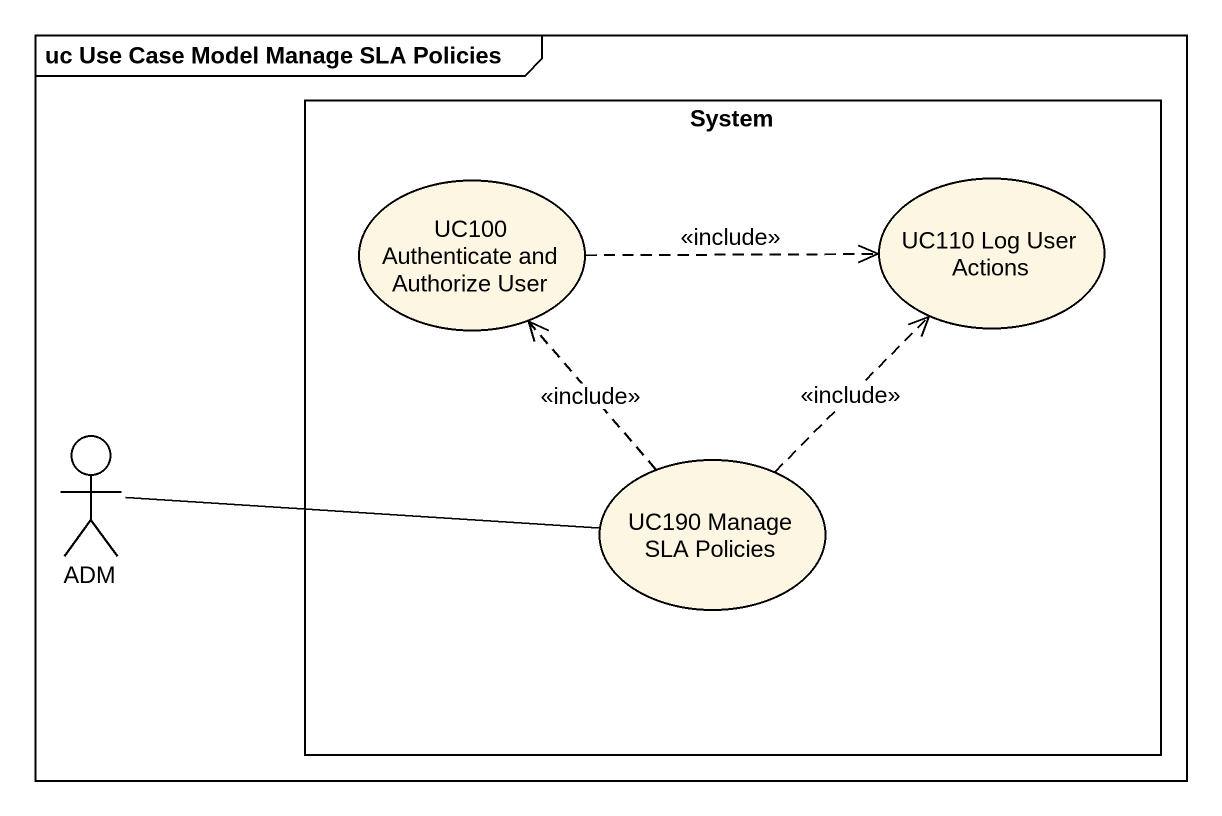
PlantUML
@startuml
mainframe uc Use Case Model Manage SLA Policies
rectangle System {
  usecase "UC100 Authenticate and Authorize User" as UC100_Authenticate_and
  usecase "UC110 Log User Actions" as UC110_Log_User_Actions
  usecase "UC190 Manage SLA Policies" as UC190_Manage_SLA_Policies
}
actor ADM
UC100_Authenticate_and .right.> UC110_Log_User_Actions : <<include>>
ADM -right- UC190_Manage_SLA_Policies
UC190_Manage_SLA_Policies .up.> UC100_Authenticate_and : <<include>>
UC190_Manage_SLA_Policies .up.> UC110_Log_User_Actions : <<include>>
@enduml
